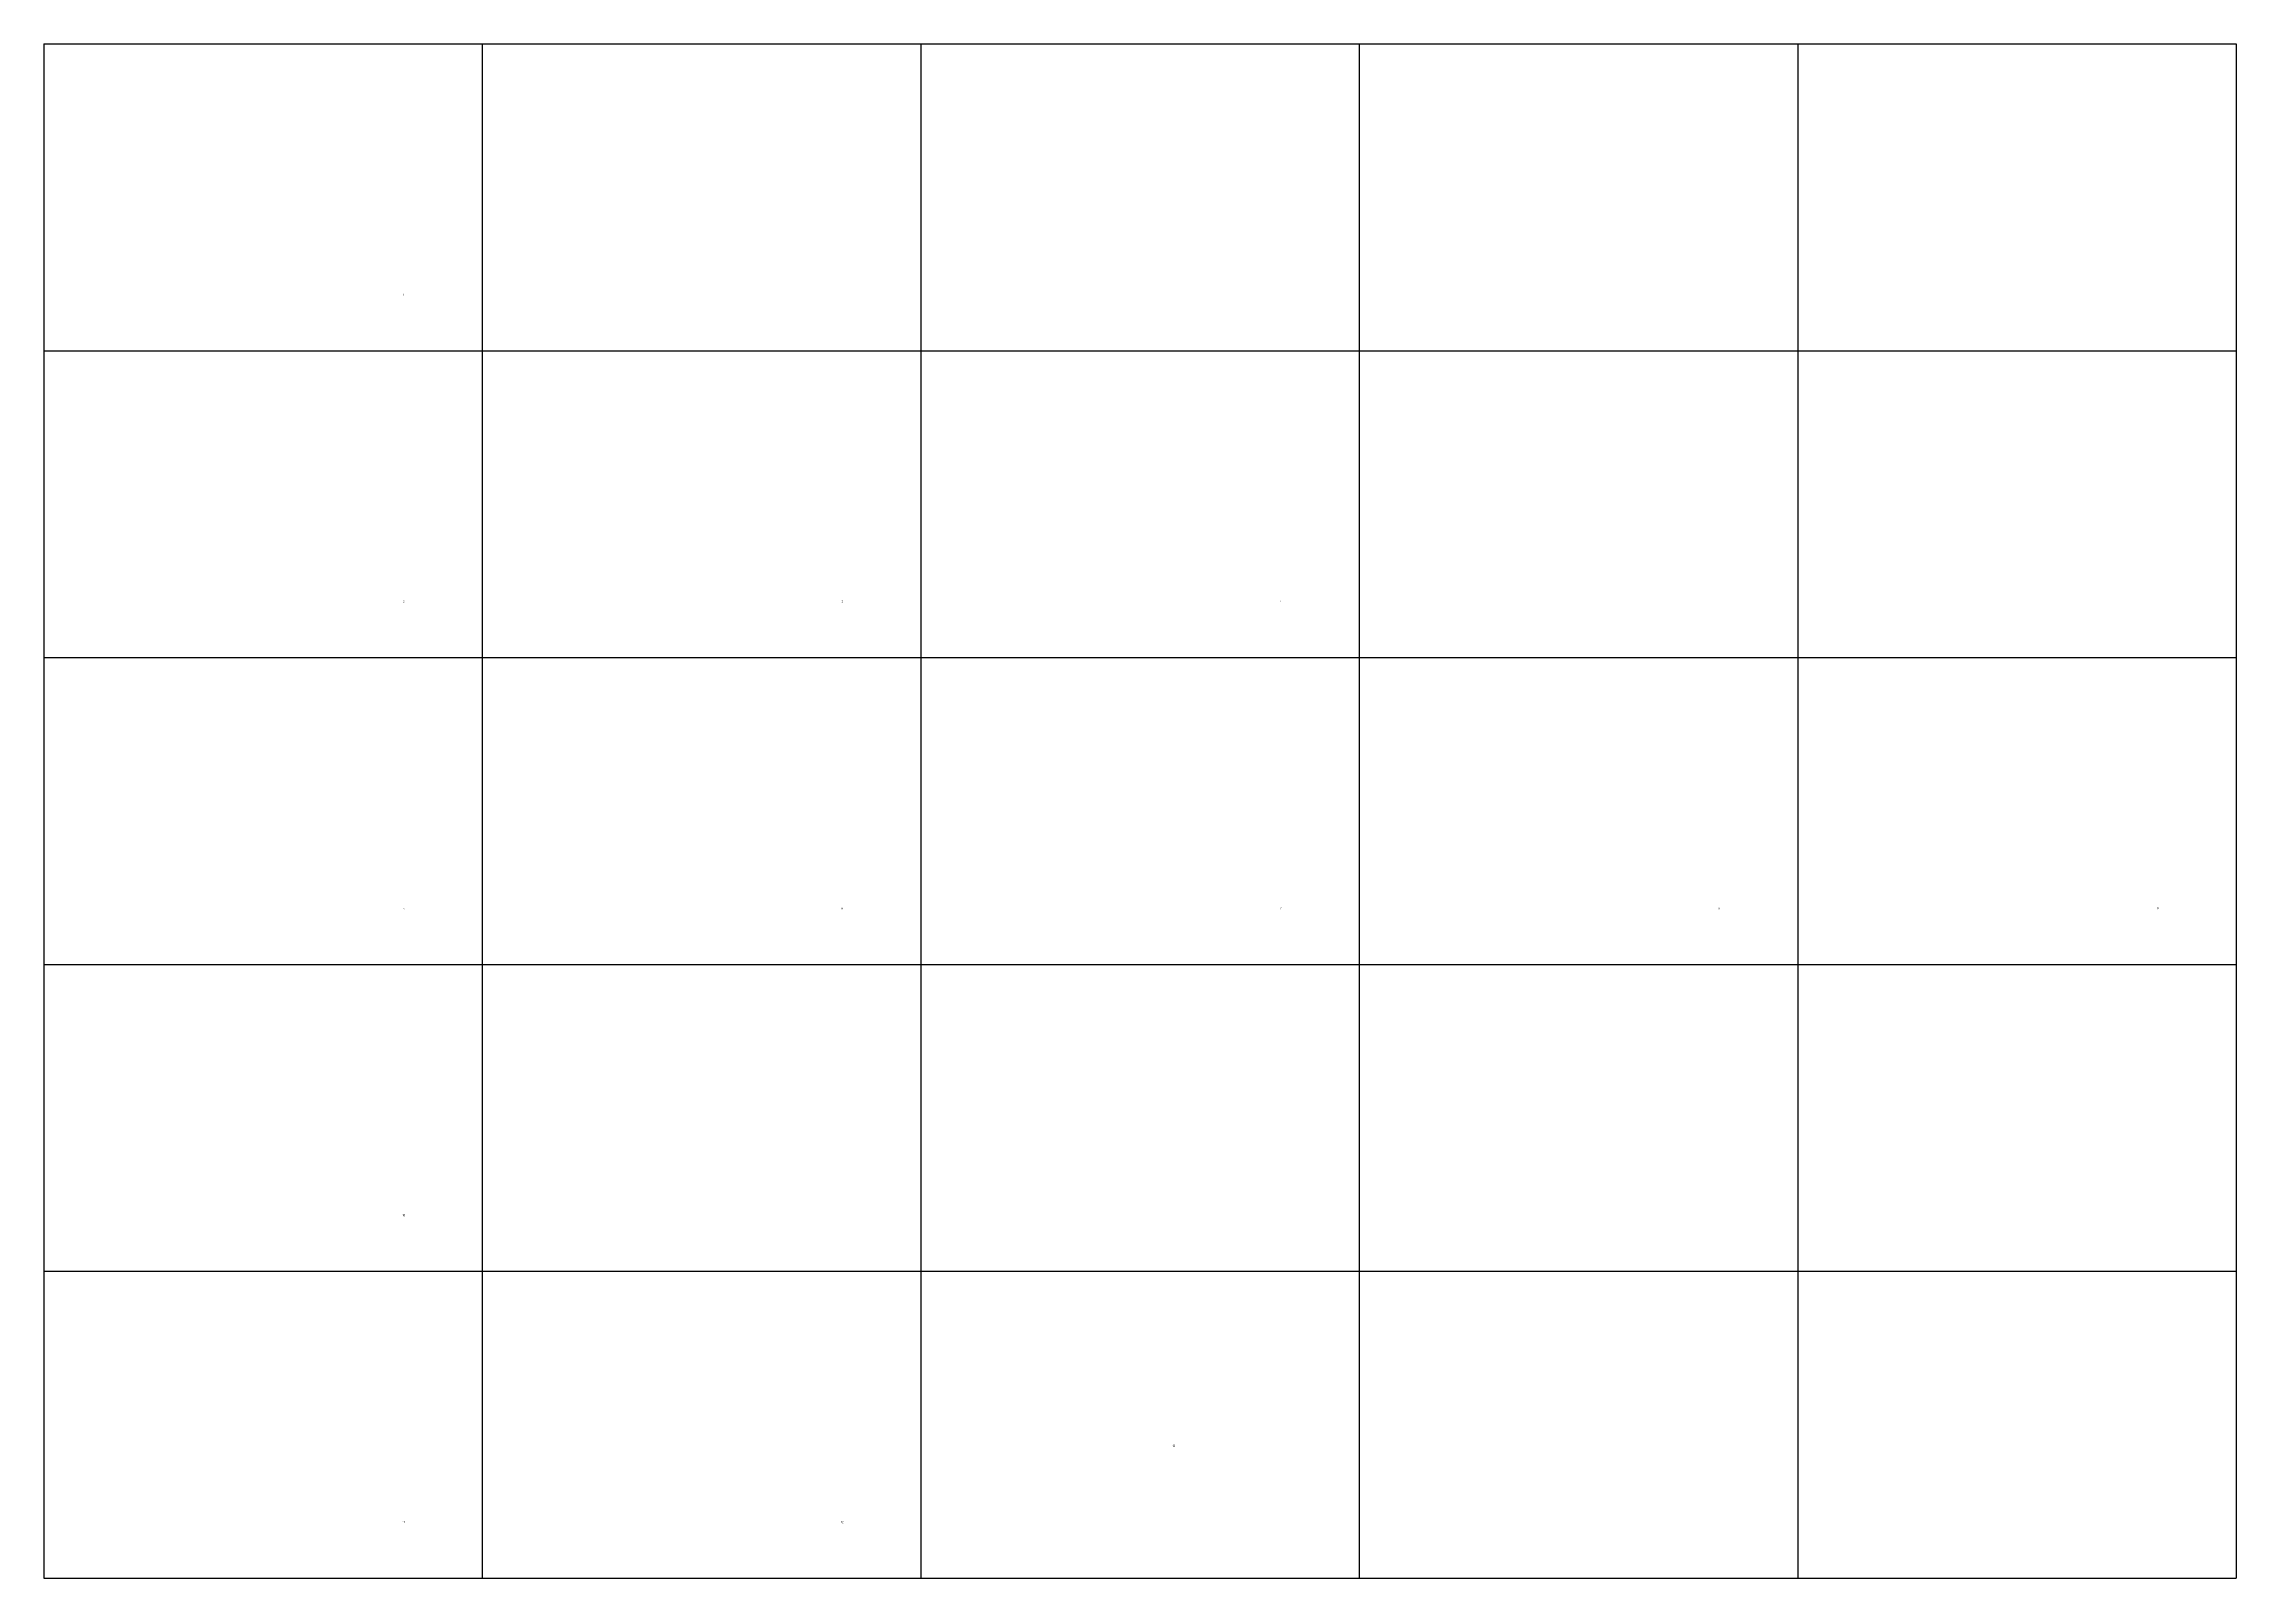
# Model space of a CAD drawing. Extents: x -12387 to -7387, y -873 to 2627.
import ezdxf

# ---------------------------------------------------------------- set-up
doc = ezdxf.new("R2010")
doc.units = 0
doc.header["$LTSCALE"] = 2.5
doc.header["$MEASUREMENT"] = 0
doc.styles.get("Standard").update_dxf_attribs({"font": 'gbenor.shx', "bigfont": 'gbcbig.shx'})

# ---------------------------------------------------------------- blocks, each defined once
blk = doc.blocks.new('*U17')
blk.add_line((0, 1750), (0, -1750))
blk = doc.blocks.new('*U18')
at = {"color": 0, "linetype": 'ByBlock', "lineweight": -2, "transparency": 16777216}
for p in [(0, 0), (1000, 0), (2000, 0), (3000, 0), (4000, 0), (5000, 0)]:
    blk.add_blockref('*U17', p, dxfattribs=at)
blk = doc.blocks.new('*U19')
blk.add_line((-2500, 0), (2500, 0))
blk = doc.blocks.new('*U20')
at = {"color": 0, "linetype": 'ByBlock', "lineweight": -2, "transparency": 16777216}
for p in [(0, 0), (0, -700), (0, -1400), (0, -2100), (0, -2800), (0, -3500)]:
    blk.add_blockref('*U19', p, dxfattribs=at)

msp = doc.modelspace()

# ---------------------------------------------------------------- block references
for name, p in [('*U18', (-12386.8, 876.7)), ('*U20', (-9886.8, 2626.7))]:
    msp.add_blockref(name, p)

# ---------------------------------------------------------------- texts
at = {"char_height": 5, "width": 20, "attachment_point": 5}
for s, insert in [('1', (-11565.8, 2054.7)), ('2', (-11565.8, 1354.7)), ('3', (-10565.8, 1354.7)), ('4', (-9565.8, 1354.7)), ('5', (-11565.8, 654.7)), ('6', (-10565.8, 654.7)), ('7', (-9565.8, 654.7)), ('8', (-8565.8, 654.7)), ('9', (-7565.8, 654.7)), ('10', (-11565.8, -45.3)), ('13', (-9809.8, -571.3)), ('11', (-11565.8, -745.3)), ('12', (-10565.8, -745.3))]:
    msp.add_mtext(s, dxfattribs=dict(at, insert=insert))

doc.saveas('drawing.dxf')
